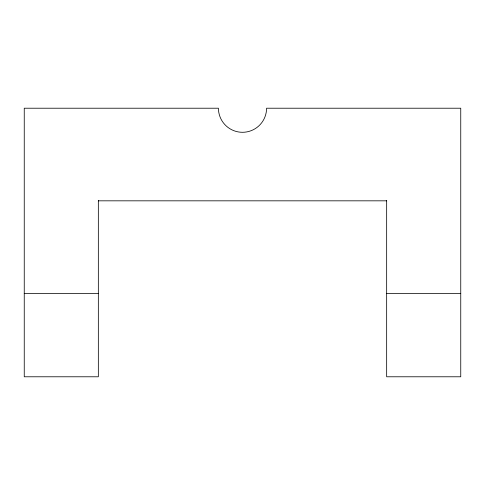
<?xml version="1.0" encoding="UTF-8"?>
<svg xmlns="http://www.w3.org/2000/svg" width="485" height="485" viewBox="0 0 485 485"><rect width="100%" height="100%" fill="white"/><g stroke="black" fill="none" stroke-linecap="round" stroke-linejoin="round"><path stroke-width="0.73" d="M98.34 200.826L386.66 200.826M24.25 293.437L98.34 293.437M386.66 293.437L460.75 293.437M386.66 200.402L386.66 376.784L460.75 376.784L460.75 108.216L266.58 108.216A24.08 24.08 0 0 1 242.5 132.296A24.08 24.08 0 0 1 218.42 108.216L24.25 108.216L24.25 376.784L98.34 376.784L98.34 200.511"/></g></svg>
